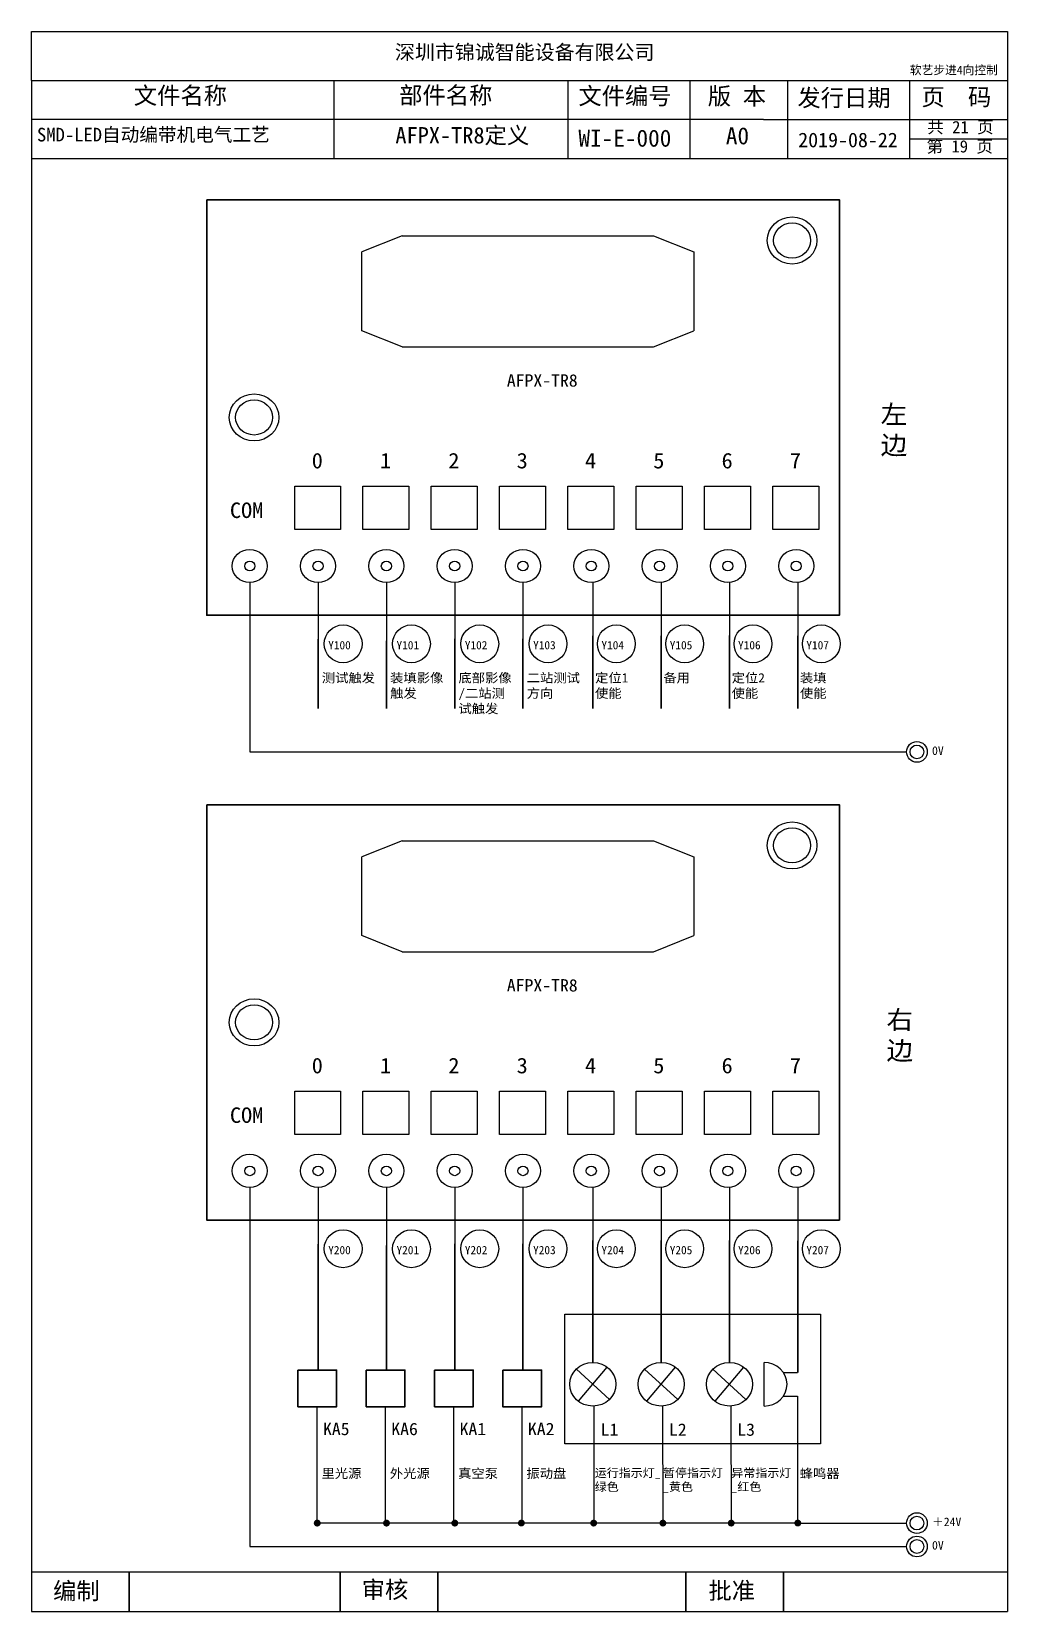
# Model space of a CAD drawing. Header units: millimetres. Extents: x 853 to 1267, y -1566 to -82.
# Drawn here: x 1067.2 to 1267.2, y -405.7 to -81.8 of the extents above; entities that cross this region are included whole.
import ezdxf

# ---------------------------------------------------------------- set-up
doc = ezdxf.new("R2010")
doc.units = ezdxf.units.MM
doc.layers.add('MAIN', color=7, linetype='Continuous')
doc.layers.add('打印', color=7, linetype='Continuous', plot=False)
doc.layers.add('粗体', color=7, linetype='Continuous', lineweight=35)
doc.styles.add('宋体', font='')
doc.styles.get('宋体').set_extended_font_data('SimSun')

msp = doc.modelspace()

# ---------------------------------------------------------------- linework, layer by layer
for p, q in [((1067.18, -91.83, 165.21), (1067.18, -405.69, 165.21)), ((1067.18, -91.83, 165.21), (1267.18, -91.83, 165.21)), ((1129.18, -107.83, 165.21), (1129.18, -91.83, 165.21)), ((1177.18, -107.83, 165.21), (1177.18, -91.83, 165.21)), ((1202.18, -107.83, 165.21), (1202.18, -91.83, 165.21)), ((1222.18, -107.83, 165.21), (1222.18, -91.83, 165.21)), ((1247.18, -107.83, 165.21), (1247.18, -91.83, 165.21)), ((1267.18, -91.83, 165.21), (1267.18, -405.69, 165.21)), ((1167.18, -99.83, 165.21), (1067.18, -99.83, 165.21)), ((1217.18, -99.83, 165.21), (1167.18, -99.83, 165.21)), ((1217.18, -99.83, 165.21), (1267.18, -99.83, 165.21)), ((1247.18, -103.83, 165.21), (1267.18, -103.83, 165.21)), ((1067.18, -107.83, 165.21), (1267.18, -107.83, 165.21))]:
    msp.add_line(p, q)
at = {"extrusion": (-6.16298e-33, 0.319321, 0.947647)}
for p, q in [((1143.13, -123.69, 279.4), (1134.83, -126.98, 280.51)), ((1194.64, -123.69, 279.4), (1202.94, -126.98, 280.51)), ((1143.13, -146.45, 287.07), (1134.83, -143.15, 285.96)), ((1194.64, -146.45, 287.07), (1202.94, -143.15, 285.96)), ((1143.13, -146.45, 287.07), (1194.64, -146.45, 287.07)), ((1111.89, -194.78, 193.73), (1111.89, -206.85, 197.79)), ((1125.89, -194.78, 193.73), (1125.89, -206.41, 197.65)), ((1139.89, -194.78, 193.73), (1139.89, -206.71, 197.75)), ((1153.89, -194.78, 193.73), (1153.89, -206.34, 197.62)), ((1167.89, -194.78, 193.73), (1167.89, -206.34, 197.62)), ((1182.21, -194.77, 193.72), (1182.21, -205.67, 197.4)), ((1196.21, -194.77, 193.72), (1196.21, -205.67, 197.4)), ((1210.21, -194.77, 193.72), (1210.21, -205.62, 197.38)), ((1224.21, -194.77, 193.72), (1224.21, -205.7, 197.41)), ((1111.89, -206.85, 197.79), (1111.89, -229.49, 205.42)), ((1111.89, -229.49, 205.42), (1246.52, -229.49, 205.42)), ((1143.13, -247.69, 321.18), (1134.83, -250.99, 322.29)), ((1194.64, -247.69, 321.18), (1202.94, -250.99, 322.29)), ((1143.13, -270.46, 328.85), (1134.83, -267.16, 327.74)), ((1194.64, -270.46, 328.85), (1202.94, -267.16, 327.74)), ((1143.13, -270.46, 328.85), (1194.64, -270.46, 328.85)), ((1111.89, -318.79, 235.51), (1111.89, -330.85, 239.58)), ((1125.89, -318.79, 235.51), (1125.89, -330.42, 239.43)), ((1139.89, -318.79, 235.51), (1139.89, -330.71, 239.53)), ((1153.89, -318.79, 235.51), (1153.89, -330.35, 239.41)), ((1167.89, -318.79, 235.51), (1167.89, -330.35, 239.41)), ((1182.21, -318.78, 235.51), (1182.21, -329.67, 239.18)), ((1196.21, -318.78, 235.51), (1196.21, -329.67, 239.18)), ((1210.21, -318.78, 235.51), (1210.21, -329.63, 239.17)), ((1224.21, -318.78, 235.51), (1224.21, -329.71, 239.19)), ((1111.89, -330.85, 239.58), (1111.89, -392.39, 260.32)), ((1217.29, -363.6, 250.61), (1217.29, -354.65, 247.6)), ((1221.26, -356.71, 248.29), (1224.18, -356.71, 248.29)), ((1221.26, -361.54, 249.92), (1224.18, -361.54, 249.92)), ((1224.18, -361.54, 249.92), (1224.18, -387.59, 258.7)), ((1125.72, -387.59, 258.7), (1125.72, -363.75, 250.66)), ((1139.72, -387.59, 258.7), (1139.72, -363.75, 250.66)), ((1153.72, -387.59, 258.7), (1153.72, -363.75, 250.66)), ((1167.72, -387.59, 258.7), (1167.72, -363.75, 250.66)), ((1182.38, -363.6, 250.61), (1182.38, -387.59, 258.7)), ((1196.52, -363.59, 250.61), (1196.57, -387.59, 258.7)), ((1210.52, -363.59, 250.61), (1210.57, -387.59, 258.7)), ((1182.38, -387.59, 258.7), (1125.72, -387.59, 258.7)), ((1224.57, -387.59, 258.7), (1182.38, -387.59, 258.7)), ((1224.57, -387.59, 258.7), (1246.52, -387.59, 258.7)), ((1111.89, -392.39, 260.32), (1246.52, -392.39, 260.32))]:
    msp.add_line(p, q, dxfattribs=at)
at = {"lineweight": -3}
for p, q in [((1178.83, -356.02, 248.06), (1185.6, -362.24, 250.15)), ((1179.26, -362.62, 250.28), (1185.16, -355.64, 247.93)), ((1192.83, -356.02, 248.06), (1199.6, -362.24, 250.15)), ((1193.26, -362.62, 250.28), (1199.16, -355.64, 247.93)), ((1206.83, -356.02, 248.06), (1213.6, -362.24, 250.15)), ((1207.26, -362.62, 250.28), (1213.16, -355.64, 247.93))]:
    msp.add_line(p, q, dxfattribs=at)
at = {"extrusion": (-6.16298e-33, 0.319321, 0.947647), "elevation": 225.27}
for points in [[(-1143.13, 206.43), (-1194.64, 206.43)], [(-1134.83, 226.97), (-1134.83, 209.91)], [(-1202.94, 209.91), (-1202.94, 226.97)], [(-1143.13, 337.29), (-1194.64, 337.29)], [(-1134.83, 357.83), (-1134.83, 340.77)], [(-1202.94, 340.77), (-1202.94, 357.83)]]:
    msp.add_lwpolyline(points, dxfattribs=at)
for points in [[(-1121.1, 260.58), (-1130.51, 260.58), (-1130.51, 269.99), (-1121.1, 269.99)], [(-1135.1, 260.58), (-1144.51, 260.58), (-1144.51, 269.99), (-1135.1, 269.99)], [(-1149.1, 260.58), (-1158.51, 260.58), (-1158.51, 269.99), (-1149.1, 269.99)], [(-1163.1, 260.58), (-1172.51, 260.58), (-1172.51, 269.99), (-1163.1, 269.99)], [(-1177.1, 260.58), (-1186.51, 260.58), (-1186.51, 269.99), (-1177.1, 269.99)], [(-1191.1, 260.58), (-1200.51, 260.58), (-1200.51, 269.99), (-1191.1, 269.99)], [(-1205.1, 260.58), (-1214.51, 260.58), (-1214.51, 269.99), (-1205.1, 269.99)], [(-1219.1, 260.58), (-1228.51, 260.58), (-1228.51, 269.99), (-1219.1, 269.99)], [(-1121.1, 391.44), (-1130.51, 391.44), (-1130.51, 400.85), (-1121.1, 400.85)], [(-1135.1, 391.44), (-1144.51, 391.44), (-1144.51, 400.85), (-1135.1, 400.85)], [(-1149.1, 391.44), (-1158.51, 391.44), (-1158.51, 400.85), (-1149.1, 400.85)], [(-1163.1, 391.44), (-1172.51, 391.44), (-1172.51, 400.85), (-1163.1, 400.85)], [(-1177.1, 391.44), (-1186.51, 391.44), (-1186.51, 400.85), (-1177.1, 400.85)], [(-1191.1, 391.44), (-1200.51, 391.44), (-1200.51, 400.85), (-1191.1, 400.85)], [(-1205.1, 391.44), (-1214.51, 391.44), (-1214.51, 400.85), (-1205.1, 400.85)], [(-1219.1, 391.44), (-1228.51, 391.44), (-1228.51, 400.85), (-1219.1, 400.85)], [(-1176.44, 439.71), (-1228.84, 439.71), (-1228.84, 467.78), (-1176.44, 467.78)]]:
    msp.add_lwpolyline(points, close=True, dxfattribs=at)
at = {"lineweight": -3, "const_width": 0.705, "elevation": 258.7}
for points in [[(1125.37, -387.59, 1), (1126.08, -387.59, 1)], [(1139.56, -387.59, 1), (1140.27, -387.59, 1)], [(1153.56, -387.59, 1), (1154.27, -387.59, 1)], [(1167.21, -387.58, 1), (1167.91, -387.58, 1)], [(1182.03, -387.59, 1), (1182.73, -387.59, 1)], [(1196.22, -387.59, 1), (1196.92, -387.59, 1)], [(1210.22, -387.59, 1), (1210.92, -387.59, 1)], [(1223.86, -387.58, 1), (1224.57, -387.58, 1)]]:
    msp.add_lwpolyline(points, format="xyb", close=True, dxfattribs=at)
at = {"extrusion": (-6.16298e-33, 0.319321, 0.947647)}
for centre, radius in [((-1223.05, 172.44, 121.39), 5.09), ((-1223.05, 172.44, 121.39), 3.8), ((-1112.78, 210.72, 121.39), 5.09), ((-1112.78, 210.72, 121.39), 3.8), ((-1111.89, 242.86, 121.39), 3.59), ((-1111.89, 242.86, 121.39), 1.04), ((-1125.89, 242.86, 121.39), 3.59), ((-1125.89, 242.86, 121.39), 1.04), ((-1139.89, 242.86, 121.39), 3.59), ((-1139.89, 242.86, 121.39), 1.04), ((-1153.89, 242.86, 121.39), 3.59), ((-1153.89, 242.86, 121.39), 1.04), ((-1167.89, 242.86, 121.39), 3.59), ((-1167.89, 242.86, 121.39), 1.04), ((-1181.89, 242.86, 121.39), 3.59), ((-1181.89, 242.86, 121.39), 1.04), ((-1195.89, 242.86, 121.39), 3.59), ((-1195.89, 242.86, 121.39), 1.04), ((-1209.89, 242.86, 121.39), 3.59), ((-1209.89, 242.86, 121.39), 1.04), ((-1223.89, 242.86, 121.39), 3.59), ((-1223.89, 242.86, 121.39), 1.04), ((-1223.05, 303.3, 121.39), 5.09), ((-1223.05, 303.3, 121.39), 3.8), ((-1112.78, 341.58, 121.39), 5.09), ((-1112.78, 341.58, 121.39), 3.8), ((-1111.89, 373.71, 121.39), 3.59), ((-1125.89, 373.71, 121.39), 3.59), ((-1139.89, 373.71, 121.39), 3.59), ((-1153.89, 373.71, 121.39), 3.59), ((-1167.89, 373.71, 121.39), 3.59), ((-1181.89, 373.71, 121.39), 3.59), ((-1195.89, 373.71, 121.39), 3.59), ((-1209.89, 373.71, 121.39), 3.59), ((-1223.89, 373.71, 121.39), 3.59), ((-1111.89, 373.71, 121.39), 1.04), ((-1125.89, 373.71, 121.39), 1.04), ((-1139.89, 373.71, 121.39), 1.04), ((-1153.89, 373.71, 121.39), 1.04), ((-1167.89, 373.71, 121.39), 1.04), ((-1181.89, 373.71, 121.39), 1.04), ((-1195.89, 373.71, 121.39), 1.04), ((-1209.89, 373.71, 121.39), 1.04), ((-1223.89, 373.71, 121.39), 1.04), ((-1182.21, 419.87, 121.39), 4.72), ((-1196.21, 419.87, 121.39), 4.72), ((-1210.21, 419.87, 121.39), 4.72)]:
    msp.add_circle(centre, radius, dxfattribs=at)
at = {"color": 1, "lineweight": -3}
for centre in [(1131.03, -207.34, 307.59), (1145.03, -207.34, 307.59), (1159.03, -207.34, 307.59), (1173.03, -207.34, 307.59), (1187.03, -207.34, 307.59), (1201.03, -207.34, 307.59), (1215.03, -207.34, 307.59), (1229.03, -207.34, 307.59), (1131.03, -331.35, 349.37), (1145.03, -331.35, 349.37), (1159.03, -331.35, 349.37), (1173.03, -331.35, 349.37), (1187.03, -331.35, 349.37), (1201.03, -331.35, 349.37), (1215.03, -331.35, 349.37), (1229.03, -331.35, 349.37)]:
    msp.add_circle(centre, 3.88, dxfattribs=at)
at = {"lineweight": -3}
for centre, radius in [((1248.64, -229.49, 205.42), 2.12), ((1248.64, -229.49, 205.42), 1.41), ((1248.64, -387.59, 258.7), 2.12), ((1248.64, -387.59, 258.7), 1.41), ((1248.64, -392.39, 260.32), 2.12), ((1248.64, -392.39, 260.32), 1.41)]:
    msp.add_circle(centre, radius, dxfattribs=at)
at = {"extrusion": (-6.16298e-33, 0.319321, 0.947647)}
msp.add_arc((-1217.29, 419.87, 121.39), 4.72, 90.0025, 269.9788, dxfattribs=at)
at = {"layer": 'MAIN', "color": 7, "linetype": 'ByBlock', "lineweight": -3}
for p, q in [((1067.18, -397.6, 165.21), (1267.18, -397.6, 165.21)), ((1067.18, -405.69, 165.21), (1267.18, -405.69, 165.21))]:
    msp.add_line(p, q, dxfattribs=at)
at = {"layer": '打印', "color": 3, "lineweight": -3}
for p, q in [((1067.18, -91.83, 165.21), (1067.18, -81.83, 165.21)), ((1067.18, -81.83, 165.21), (1267.18, -81.83, 165.21)), ((1267.18, -81.83, 165.21), (1267.18, -91.83, 165.21))]:
    msp.add_line(p, q, dxfattribs=at)
at = {"layer": '粗体', "extrusion": (-6.16298e-33, 0.319321, 0.947647)}
for p, q in [((1125.89, -206.41, 197.65), (1125.89, -220.61, 202.43)), ((1139.89, -206.71, 197.75), (1139.89, -220.61, 202.43)), ((1153.89, -206.34, 197.62), (1153.89, -220.61, 202.43)), ((1167.89, -206.34, 197.62), (1167.89, -220.61, 202.43)), ((1182.21, -205.67, 197.4), (1182.21, -220.61, 202.43)), ((1196.21, -205.67, 197.4), (1196.21, -220.61, 202.43)), ((1210.21, -205.62, 197.38), (1210.21, -220.61, 202.43)), ((1224.21, -205.7, 197.41), (1224.21, -220.61, 202.43)), ((1182.21, -329.67, 239.18), (1182.21, -354.66, 247.6)), ((1196.21, -329.67, 239.18), (1196.21, -354.66, 247.6)), ((1210.21, -329.63, 239.17), (1210.21, -354.66, 247.6)), ((1224.21, -329.71, 239.19), (1224.21, -356.71, 248.29)), ((1125.89, -330.42, 239.43), (1125.89, -356.23, 248.13)), ((1139.89, -330.71, 239.53), (1139.89, -356.23, 248.13)), ((1153.89, -330.35, 239.41), (1153.89, -356.23, 248.13)), ((1167.89, -330.35, 239.41), (1167.89, -356.23, 248.13))]:
    msp.add_line(p, q, dxfattribs=at)
at = {"layer": '粗体', "lineweight": 30}
for p, q in [((1087.18, -397.6, 165.21), (1087.18, -405.69, 165.21)), ((1130.42, -397.6, 165.21), (1130.42, -405.69, 165.21)), ((1150.42, -397.6, 165.21), (1150.42, -405.69, 165.21)), ((1201.27, -397.74, 165.21), (1201.27, -405.69, 165.21)), ((1221.27, -397.74, 165.21), (1221.27, -405.69, 165.21))]:
    msp.add_line(p, q, dxfattribs=at)
at = {"layer": '粗体', "extrusion": (-6.16298e-33, 0.319321, 0.947647), "elevation": 121.39}
for points in [[(-1103.06, 163.64), (-1232.76, 163.64), (-1232.76, 253.51), (-1103.06, 253.51)], [(-1103.06, 294.5), (-1232.76, 294.5), (-1232.76, 384.37), (-1103.06, 384.37)], [(-1121.76, 416.81), (-1129.69, 416.81), (-1129.69, 424.75), (-1121.76, 424.75)], [(-1135.76, 416.81), (-1143.69, 416.81), (-1143.69, 424.75), (-1135.76, 424.75)], [(-1149.76, 416.81), (-1157.69, 416.81), (-1157.69, 424.75), (-1149.76, 424.75)], [(-1163.76, 416.81), (-1171.69, 416.81), (-1171.69, 424.75), (-1163.76, 424.75)]]:
    msp.add_lwpolyline(points, close=True, dxfattribs=at)

# ---------------------------------------------------------------- texts
at = {"attachment_point": 1}
for s, insert, char_height, width in [('{\\fSimSun|b0|i0|c134|p54;深圳市锦诚智能设备有限公司}', (1141.64, -84.55, 165.21), 3, 104.0828), ('{\\fSimSun|b0|i0|c134|p2;文件名称}', (1088.13, -93.18, 165.21), 3.5, 61.5921), ('{\\fSimSun|b0|i0|c134|p2;部件名称}', (1142.52, -93.12, 165.21), 3.5, 29.1659), ('{\\fSimSun|b0|i0|c134|p2;文件编号}', (1179.25, -93.26, 165.21), 3.5, 61.5921), ('{\\fSimSun|b0|i0|c134|p2;版 本}', (1205.77, -93.3, 165.21), 3.5, 61.5921), ('{\\fSimSun|b0|i0|c134|p54;发行日期}', (1224.15, -93.65, 165.21), 3.5, 61.5921), ('{\\fSimSun|b0|i0|c134|p2;页  码}', (1249.56, -93.47, 165.21), 3.5, 16.8677), ('{\\fSimSun|b0|i0|c134|p2;共 21 页}', (1250.74, -100.15, 165.21), 2.5, 15.7066), ('SMD-LED{\\fSimSun|b0|i0|c134|p54;自动编带机电气工艺}', (1068.28, -101.55, 165.21), 2.8, 60.1455), ('{\\fSimSun|b0|i0|c134|p2;第 19 页}', (1250.6, -104.11, 165.21), 2.5, 15.9887), ('{\\fSimSun|b0|i0|c134|p54;编制}', (1071.58, -399.75, 164.93), 3.5, 27.2167), ('{\\fSimSun|b0|i0|c134|p54;审核}', (1134.83, -399.47, 164.93), 3.5, 17.9685), ('{\\fSimSun|b0|i0|c134|p54;批准}', (1205.9, -399.68, 164.81), 3.5, 17.9685)]:
    msp.add_mtext(s, dxfattribs=dict(at, insert=insert, char_height=char_height, width=width))
at = {"lineweight": -3, "char_height": 1.7637, "attachment_point": 1}
for s, insert, width in [('{\\fSimSun|b0|i0|c134|p54;\\C242;\\c2564301;软艺步进4向控制}', (1247.18, -88.83, 165.21), 19.4068), ('{\\fSimSun|b0|i0|c134|p2;0}V', (1251.73, -228.35, 314.93), 4.3579), ('{\\fSimSun|b0|i0|c134|p2;＋24}V', (1251.73, -386.45, 368.21), 6.8906), ('{\\fSimSun|b0|i0|c134|p2;0}V', (1251.73, -391.25, 369.82), 4.3579)]:
    msp.add_mtext(s, dxfattribs=dict(at, insert=insert, width=width))
at = {"attachment_point": 1, "style": '宋体'}
for s, insert, char_height, width in [('AFPX-TR8定义', (1141.74, -101.4, 165.09), 3.36, 28.7846), ('WI-E-000', (1179.25, -101.92, 165.21), 3.5, 45.8109), ('A0', (1209.47, -101.44, 165.21), 3.5, 45.8109), ('2019-08-22', (1224.3, -102.54, 165.21), 3, 22.1423)]:
    msp.add_mtext(s, dxfattribs=dict(at, insert=insert, char_height=char_height, width=width))
at = {"extrusion": (-6.16298e-33, 0.319321, 0.947647), "attachment_point": 1, "text_direction": (1, 0, 0), "style": '宋体'}
for s, insert, char_height, width in [('AFPX-TR8', (1164.58, -152.07, 288.96), 2.668, 16.7874), ('0', (1124.59, -168.19, 294.39), 3.36, 3.2674), ('1', (1138.59, -168.19, 294.39), 3.36, 3.2674), ('2', (1152.59, -168.19, 294.39), 3.36, 3.2674), ('3', (1166.59, -168.19, 294.39), 3.36, 3.2674), ('4', (1180.59, -168.19, 294.39), 3.36, 3.2674), ('5', (1194.59, -168.19, 294.39), 3.36, 3.2674), ('6', (1208.59, -168.19, 294.39), 3.36, 3.2674), ('7', (1222.59, -168.19, 294.39), 3.36, 3.2674), ('COM', (1107.82, -178.36, 297.82), 3.36, 12.9716), ('KA5', (1126.9, -367.03, 361.39), 2.668, 7.7136), ('KA6', (1140.9, -367.03, 361.39), 2.668, 7.7136), ('KA1', (1154.9, -367.03, 361.39), 2.668, 7.7136), ('KA2', (1168.9, -367.03, 361.39), 2.668, 7.7136), ('L1', (1183.81, -367.16, 361.44), 2.668, 5.791), ('L2', (1197.81, -367.16, 361.44), 2.668, 5.791), ('L3', (1211.81, -367.16, 361.44), 2.668, 5.791), ('里光源', (1126.6, -376.45, 364.57), 2, 9.8991), ('外光源', (1140.6, -376.45, 364.57), 2, 11.2117), ('真空泵', (1154.6, -376.45, 364.57), 2, 9.7144), ('振动盘', (1168.6, -376.45, 364.57), 2, 12.5519), ('运行指示灯_绿色', (1182.6, -376.45, 364.57), 1.8, 14.0051), ('{\\H0.9x;暂停指示灯_黄色}', (1196.6, -376.45, 364.57), 2, 12.697), ('异常指示灯_红色', (1210.6, -376.45, 364.57), 1.8, 12.697), ('蜂鸣器', (1224.6, -376.45, 364.57), 2, 12.697)]:
    msp.add_mtext(s, dxfattribs=dict(at, insert=insert, char_height=char_height, width=width))
at = {"extrusion": (-1.84889e-32, 0.319321, 0.947647), "insert": (1241.19, -158.4, 71.85), "char_height": 4, "width": 7.9362, "attachment_point": 1, "text_direction": (1, 0, 0), "style": '宋体'}
msp.add_mtext('左边', dxfattribs=at)
at = {"color": 1, "lineweight": -3, "char_height": 1.7, "width": 5.4516, "attachment_point": 1}
for s, insert in [('Y100', (1127.97, -206.76, 307.59)), ('Y101', (1141.97, -206.76, 307.59)), ('Y102', (1155.97, -206.76, 307.59)), ('Y103', (1169.97, -206.76, 307.59)), ('Y104', (1183.97, -206.76, 307.59)), ('Y105', (1197.97, -206.76, 307.59)), ('Y106', (1211.97, -206.76, 307.59)), ('Y107', (1225.97, -206.76, 307.59)), ('Y200', (1127.97, -330.77, 349.37)), ('Y201', (1141.97, -330.77, 349.37)), ('Y202', (1155.97, -330.77, 349.37)), ('Y203', (1169.97, -330.77, 349.37)), ('Y204', (1183.97, -330.77, 349.37)), ('Y205', (1197.97, -330.77, 349.37)), ('Y206', (1211.97, -330.77, 349.37)), ('Y207', (1225.97, -330.77, 349.37))]:
    msp.add_mtext(s, dxfattribs=dict(at, insert=insert))
at = {"extrusion": (-1.2326e-32, 0.319321, 0.947647), "attachment_point": 1, "text_direction": (1, 0, 0), "style": '宋体'}
for s, insert, char_height, width in [('AFPX-TR8', (1164.58, -276.08, 330.75), 2.668, 16.7874), ('右边', (1242.39, -282.51, 223.29), 4, 7.9362), ('0', (1124.59, -292.2, 336.18), 3.36, 3.2674), ('1', (1138.59, -292.2, 336.18), 3.36, 3.2674), ('2', (1152.59, -292.2, 336.18), 3.36, 3.2674), ('3', (1166.59, -292.2, 336.18), 3.36, 3.2674), ('4', (1180.59, -292.2, 336.18), 3.36, 3.2674), ('5', (1194.59, -292.2, 336.18), 3.36, 3.2674), ('6', (1208.59, -292.2, 336.18), 3.36, 3.2674), ('7', (1222.59, -292.2, 336.18), 3.36, 3.2674), ('COM', (1107.82, -302.37, 339.6), 3.36, 12.9716)]:
    msp.add_mtext(s, dxfattribs=dict(at, insert=insert, char_height=char_height, width=width))
at = {"layer": '粗体', "extrusion": (-6.16298e-33, 0.319321, 0.947647), "char_height": 2, "width": 11.5297, "attachment_point": 1, "text_direction": (1, 0, 0), "style": '宋体'}
for s, insert in [('测试触发', (1126.66, -213.36, 309.61)), ('装填影像\\P触发', (1140.66, -213.36, 309.61)), ('底部影像\\P/二站测试触发', (1154.66, -213.36, 309.61)), ('二站测试\\P方向', (1168.66, -213.36, 309.61)), ('定位1\\P使能', (1182.66, -213.36, 309.61)), ('备用', (1196.66, -213.36, 309.61)), ('定位2\\P使能', (1210.66, -213.36, 309.61)), ('装填\\P使能', (1224.66, -213.36, 309.61))]:
    msp.add_mtext(s, dxfattribs=dict(at, insert=insert))

doc.saveas('drawing.dxf')
